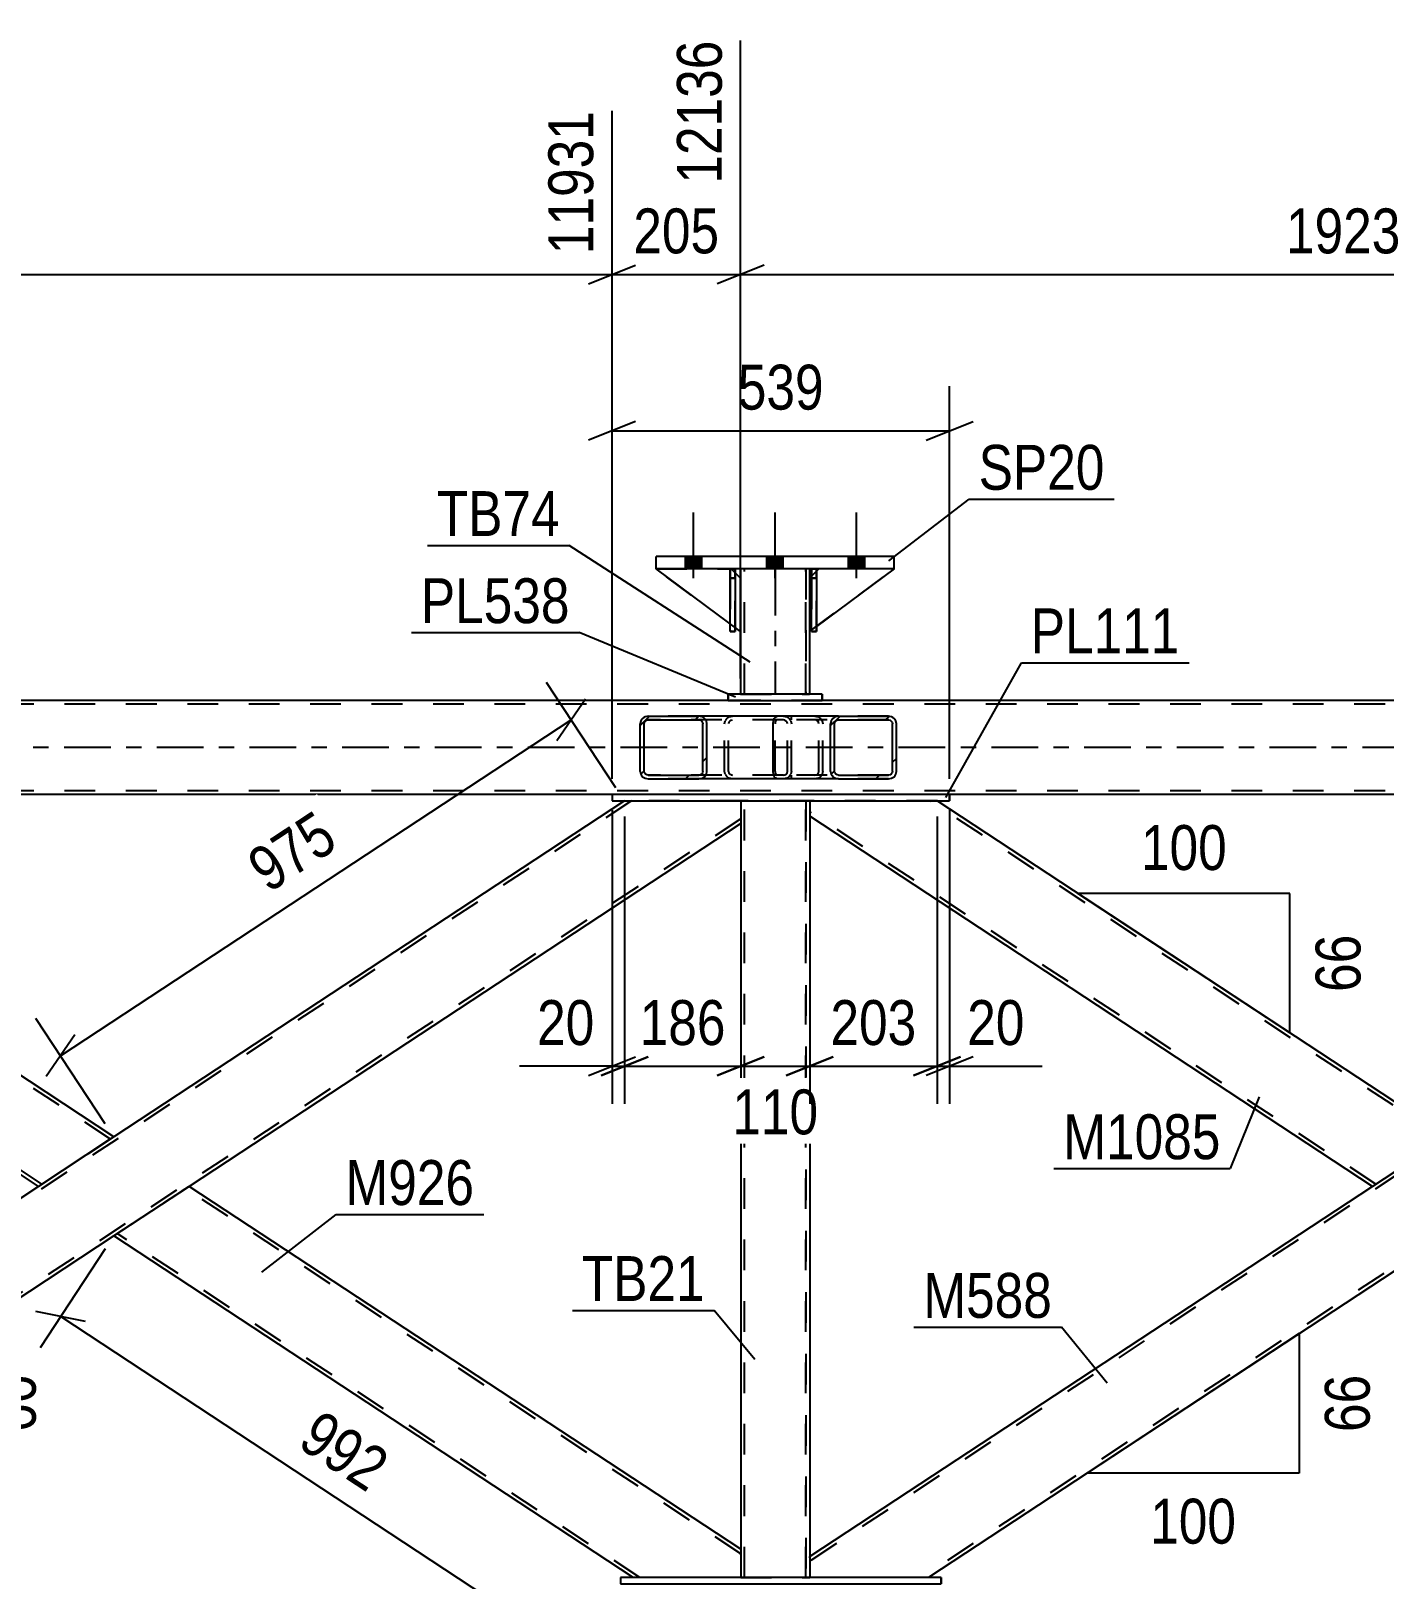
# Model space of a CAD drawing. Header units: millimetres. Extents: x -777 to 412, y -850 to -9.
# Drawn here: x -243.8 to -157.4, y -535.2 to -436.4 of the extents above; entities that cross this region are included whole.
import ezdxf

# ---------------------------------------------------------------- set-up
doc = ezdxf.new("R2010")
doc.units = ezdxf.units.MM
doc.linetypes.add('DXK_LINE_DOT2', pattern=[3.9198, 1.9599, -1.9599])
doc.linetypes.add('DXK_LINE_DOT3', pattern=[5.9187, 2.979, -0.9799, 0.9799, -0.9799])
doc.styles.add('Arial Narrow', font='ARIALN.TTF', dxfattribs={"height": 0.2})

# ---------------------------------------------------------------- blocks, each defined once
blk = doc.blocks.new('Part-570390744-5995 - 5775')
at = {"color": 7, "linetype": 'DXK_LINE_DOT2'}
for p, q in [((-120.309, -485.555), (-194.06, -534.067)), ((-111.575, -485.555), (-186.918, -535.114)), ((-111.138, -485.555), (-120.746, -485.555)), ((-153.34, -506.995), (-158.144, -510.155)), ((-148.536, -510.155), (-153.307, -513.293)), ((-153.34, -513.315), (-153.212, -513.231)), ((-153.307, -513.293), (-153.34, -513.315)), ((-194.06, -533.823), (-194.06, -533.78)), ((-194.06, -533.823), (-194.06, -533.857)), ((-194.06, -533.857), (-194.06, -533.823)), ((-186.481, -535.114), (-194.06, -535.114))]:
    blk.add_line(p, q, dxfattribs=at)
at = {"color": 2, "linetype": 'Continuous'}
for p, q in [((-120.746, -485.555), (-153.34, -506.995)), ((-111.138, -485.555), (-148.536, -510.155)), ((-158.144, -510.155), (-194.06, -533.78)), ((-153.34, -513.315), (-186.481, -535.114)), ((-194.06, -533.857), (-194.06, -535.114))]:
    blk.add_line(p, q, dxfattribs=at)
blk = doc.blocks.new('Part-570390744-5804 - 5775')
at = {"linetype": 'Continuous'}
h = blk.add_hatch(dxfattribs=at)
h.set_pattern_fill('', scale=0.7, style=0, pattern_type=0)
h.set_pattern_definition([(45, (-204.838, -483.859), (-1.57154, 1.57154), [])])
h.paths.add_polyline_path([(-204.877, -483.675), (-204.838, -483.859), (-204.727, -484.015), (-204.561, -484.119), (-204.366, -484.155), (-201.131, -484.155), (-200.935, -484.119), (-200.77, -484.015), (-200.659, -483.859), (-200.62, -483.675), (-200.62, -480.635), (-200.659, -480.452), (-200.77, -480.296), (-200.935, -480.192), (-201.131, -480.155), (-204.366, -480.155), (-204.561, -480.192), (-204.727, -480.296), (-204.838, -480.452), (-204.877, -480.635)])
h.paths.add_polyline_path([(-204.602, -480.544), (-204.547, -480.466), (-204.464, -480.414), (-204.366, -480.395), (-201.131, -480.395), (-201.033, -480.414), (-200.95, -480.466), (-200.895, -480.544), (-200.875, -480.635), (-200.875, -483.675), (-200.895, -483.767), (-200.95, -483.845), (-201.033, -483.897), (-201.131, -483.915), (-204.366, -483.915), (-204.464, -483.897), (-204.547, -483.845), (-204.602, -483.767), (-204.621, -483.675), (-204.621, -480.635)])
at = {"color": 2, "linetype": 'Continuous'}
for p, q in [((-204.838, -480.452), (-204.877, -480.635)), ((-204.877, -483.675), (-204.877, -480.635)), ((-204.621, -480.635), (-204.602, -480.544)), ((-204.621, -483.675), (-204.621, -480.635)), ((-204.602, -480.544), (-204.547, -480.466)), ((-204.366, -480.155), (-204.561, -480.192)), ((-204.547, -480.466), (-204.464, -480.414)), ((-204.464, -480.414), (-204.366, -480.395)), ((-204.366, -480.155), (-201.131, -480.155)), ((-204.366, -480.395), (-201.131, -480.395)), ((-196.132, -480.155), (-201.131, -480.155)), ((-200.935, -480.192), (-201.131, -480.155)), ((-201.131, -480.395), (-201.033, -480.414)), ((-201.033, -480.414), (-200.95, -480.466)), ((-200.95, -480.466), (-200.895, -480.544)), ((-200.895, -480.544), (-200.875, -480.635)), ((-200.875, -483.675), (-200.875, -480.635)), ((-200.62, -480.635), (-200.659, -480.452)), ((-200.62, -483.675), (-200.62, -480.635)), ((-204.877, -483.675), (-204.838, -483.859)), ((-204.602, -483.767), (-204.621, -483.675)), ((-204.547, -483.845), (-204.602, -483.767)), ((-204.464, -483.897), (-204.547, -483.845)), ((-204.366, -483.915), (-204.464, -483.897)), ((-204.366, -483.915), (-201.131, -483.915)), ((-201.033, -483.897), (-201.131, -483.915)), ((-200.95, -483.845), (-201.033, -483.897)), ((-200.895, -483.767), (-200.95, -483.845)), ((-200.875, -483.675), (-200.895, -483.767)), ((-200.659, -483.859), (-200.62, -483.675)), ((-204.561, -484.119), (-204.366, -484.155)), ((-204.366, -484.155), (-201.131, -484.155)), ((-201.131, -484.155), (-200.935, -484.119)), ((-196.132, -484.155), (-201.131, -484.155))]:
    blk.add_line(p, q, dxfattribs=at)
at = {"color": 7, "linetype": 'DXK_LINE_DOT2'}
for p, q in [((-201.131, -480.155), (-204.366, -480.155)), ((-195.745, -480.395), (-204.366, -480.395)), ((-199.491, -480.635), (-199.452, -480.452)), ((-199.491, -483.675), (-199.491, -480.635)), ((-199.216, -480.544), (-199.236, -480.635)), ((-199.236, -483.675), (-199.236, -480.635)), ((-199.161, -480.466), (-199.216, -480.544)), ((-199.176, -480.192), (-198.98, -480.155)), ((-199.161, -480.466), (-199.139, -480.452)), ((-199.139, -480.452), (-199.078, -480.414)), ((-199.078, -480.414), (-198.98, -480.395)), ((-195.745, -480.155), (-196.132, -480.155)), ((-195.745, -480.155), (-195.55, -480.192)), ((-195.648, -480.414), (-195.745, -480.395)), ((-195.565, -480.466), (-195.648, -480.414)), ((-195.509, -480.544), (-195.565, -480.466)), ((-195.49, -480.635), (-195.509, -480.544)), ((-195.49, -483.675), (-195.49, -480.635)), ((-195.273, -480.452), (-195.235, -480.635)), ((-195.235, -483.675), (-195.235, -480.635)), ((-195.745, -483.915), (-204.366, -483.915)), ((-199.452, -483.859), (-199.491, -483.675)), ((-199.236, -483.675), (-199.216, -483.767)), ((-199.216, -483.767), (-199.161, -483.845)), ((-199.161, -483.845), (-199.139, -483.859)), ((-199.139, -483.859), (-199.078, -483.897)), ((-199.078, -483.897), (-198.98, -483.915)), ((-195.745, -483.915), (-195.648, -483.897)), ((-195.648, -483.897), (-195.565, -483.845)), ((-195.565, -483.845), (-195.509, -483.767)), ((-195.509, -483.767), (-195.49, -483.675)), ((-195.235, -483.675), (-195.273, -483.859)), ((-201.131, -484.155), (-204.366, -484.155)), ((-198.98, -484.155), (-199.176, -484.119)), ((-195.745, -484.155), (-196.132, -484.155)), ((-195.55, -484.119), (-195.745, -484.155))]:
    blk.add_line(p, q, dxfattribs=at)
at = {"color": 2, "linetype": 'Continuous'}
for centre, start, end in [((-204.385, -480.656), 110.75831, 155.68003), ((-201.111, -480.656), 24.31997, 69.24169), ((-204.385, -483.655), 204.31997, 249.24169), ((-201.111, -483.655), 290.75831, 335.68003)]:
    blk.add_arc(centre, 0.496, start, end, dxfattribs=at)
at = {"color": 7, "linetype": 'DXK_LINE_DOT2'}
for centre, start, end in [((-199, -480.656), 110.75831, 155.68004), ((-195.726, -480.656), 24.31996, 69.24169), ((-199, -483.655), 204.31996, 249.24169), ((-195.726, -483.655), 290.75831, 335.68004)]:
    blk.add_arc(centre, 0.496, start, end, dxfattribs=at)
blk = doc.blocks.new('Part-570390744-5820 - 5775')
at = {"color": 7, "linetype": 'DXK_LINE_DOT2'}
for p, q in [((-205.444, -485.555), (-280.786, -535.114)), ((-198.46, -485.555), (-205.88, -485.555)), ((-198.46, -486.707), (-272.052, -535.114)), ((-198.46, -486.42), (-198.46, -486.994)), ((-238.475, -506.995), (-243.278, -510.155)), ((-233.671, -510.155), (-238.475, -513.315)), ((-281.042, -534.995), (-281.223, -535.114)), ((-271.615, -535.114), (-281.223, -535.114))]:
    blk.add_line(p, q, dxfattribs=at)
at = {"color": 2, "linetype": 'Continuous'}
for p, q in [((-205.88, -485.555), (-238.475, -506.995)), ((-198.46, -485.555), (-198.46, -486.916)), ((-198.46, -486.994), (-233.671, -510.155)), ((-243.278, -510.155), (-281.042, -534.995)), ((-238.475, -513.315), (-271.615, -535.114))]:
    blk.add_line(p, q, dxfattribs=at)
blk = doc.blocks.new('Part-570390744-6185 - 5775')
at = {"color": 2, "linetype": 'Continuous'}
for p, q in [((-199.145, -474.256), (-203.871, -470.755)), ((-198.472, -471.355), (-198.825, -471.001)), ((-198.472, -471.355), (-198.472, -474.755)), ((-198.472, -474.755), (-198.825, -474.493))]:
    blk.add_line(p, q, dxfattribs=at)
at = {"color": 7, "linetype": 'DXK_LINE_DOT2'}
for p, q in [((-199.072, -470.755), (-203.871, -470.755)), ((-198.825, -471.001), (-199.072, -470.755)), ((-198.825, -474.493), (-199.145, -474.256))]:
    blk.add_line(p, q, dxfattribs=at)
blk = doc.blocks.new('Part-570390744-5835 - 5775')
at = {"color": 2, "linetype": 'Continuous'}
for p, q in [((-233.671, -510.155), (-238.475, -513.315)), ((-198.46, -533.316), (-233.671, -510.155)), ((-205.334, -535.114), (-238.475, -513.315)), ((-198.46, -533.394), (-198.46, -535.114))]:
    blk.add_line(p, q, dxfattribs=at)
at = {"color": 7, "linetype": 'DXK_LINE_DOT2'}
for p, q in [((-233.704, -510.177), (-234.107, -510.442)), ((-234.107, -510.442), (-234.107, -510.442)), ((-234.107, -510.442), (-234.107, -510.442)), ((-198.46, -533.603), (-233.889, -510.299)), ((-238.256, -513.171), (-238.24, -513.161)), ((-204.897, -535.114), (-238.256, -513.171)), ((-238.038, -513.028), (-238.038, -513.028)), ((-198.46, -533.316), (-198.46, -533.394)), ((-198.46, -533.671), (-198.46, -533.603)), ((-198.46, -535.114), (-205.334, -535.114))]:
    blk.add_line(p, q, dxfattribs=at)
blk = doc.blocks.new('Part-570390744-5983 - 5775')
at = {"color": 7, "linetype": 'DXK_LINE_DOT2'}
for p, q in [((-193.945, -471.355), (-193.945, -470.755)), ((-193.945, -470.755), (-193.945, -470.755)), ((-193.945, -470.755), (-193.945, -474.755)), ((-193.945, -470.755), (-193.625, -470.755)), ((-193.625, -470.755), (-193.625, -471.355)), ((-193.625, -474.755), (-193.625, -470.755)), ((-193.945, -474.755), (-193.945, -471.355)), ((-193.945, -471.355), (-193.625, -471.355)), ((-193.625, -471.355), (-193.625, -474.755)), ((-193.945, -474.755), (-193.625, -474.755))]:
    blk.add_line(p, q, dxfattribs=at)
blk = doc.blocks.new('Part-570390744-6236 - 5775')
at = {"color": 7, "linetype": 'DXK_LINE_DOT2'}
for p, q in [((-193.471, -470.755), (-194.071, -471.355)), ((-194.071, -474.755), (-188.671, -470.755)), ((-194.071, -471.355), (-193.471, -470.755)), ((-188.671, -470.755), (-193.471, -470.755)), ((-194.071, -471.355), (-194.071, -474.755)), ((-194.071, -471.355), (-194.071, -471.355)), ((-194.071, -471.355), (-194.071, -474.755))]:
    blk.add_line(p, q, dxfattribs=at)
blk = doc.blocks.new('Part-570390744-5945 - 5775')
at = {"color": 7, "linetype": 'DXK_LINE_DOT2'}
for p, q in [((-194.06, -485.555), (-198.46, -485.555)), ((-198.46, -485.555), (-198.46, -486.916)), ((-198.46, -485.555), (-198.46, -535.114)), ((-198.22, -535.114), (-198.22, -485.555)), ((-198.22, -535.114), (-198.22, -485.555)), ((-194.3, -535.114), (-194.3, -485.555)), ((-194.3, -485.555), (-194.3, -535.114)), ((-194.06, -485.555), (-194.06, -486.453)), ((-194.06, -485.555), (-194.06, -535.114)), ((-198.46, -533.394), (-198.46, -535.114)), ((-194.06, -533.857), (-194.06, -535.114)), ((-198.46, -535.114), (-194.06, -535.114))]:
    blk.add_line(p, q, dxfattribs=at)
at = {"color": 2, "linetype": 'Continuous'}
for p, q in [((-198.46, -486.916), (-198.46, -533.394)), ((-194.06, -486.453), (-194.06, -533.857))]:
    blk.add_line(p, q, dxfattribs=at)
blk = doc.blocks.new('Part-570390744-5948 - 5775')
at = {"color": 2, "linetype": 'Continuous'}
for p, q in [((-193.625, -470.755), (-193.945, -470.755)), ((-193.945, -474.755), (-193.945, -470.755)), ((-193.625, -470.755), (-193.625, -470.755)), ((-193.625, -470.755), (-193.625, -474.755)), ((-193.625, -474.755), (-193.945, -474.755))]:
    blk.add_line(p, q, dxfattribs=at)
at = {"color": 7, "linetype": 'DXK_LINE_DOT2'}
for p, q in [((-193.945, -470.755), (-193.945, -471.355)), ((-193.625, -471.355), (-193.625, -470.755)), ((-193.625, -471.355), (-193.945, -471.355)), ((-193.945, -471.355), (-193.945, -474.755)), ((-193.625, -474.755), (-193.625, -471.355))]:
    blk.add_line(p, q, dxfattribs=at)
blk = doc.blocks.new('Part-570390744-5972 - 5775')
at = {"color": 2, "linetype": 'Continuous'}
for p, q in [((-194.06, -485.555), (-194.06, -486.453)), ((-153.34, -506.995), (-185.935, -485.555)), ((-158.144, -510.155), (-194.06, -486.531)), ((-153.61, -507.173), (-158.144, -510.155)), ((-153.61, -507.173), (-153.374, -507.017)), ((-153.34, -506.995), (-153.374, -507.017))]:
    blk.add_line(p, q, dxfattribs=at)
at = {"color": 7, "linetype": 'DXK_LINE_DOT2'}
for p, q in [((-185.935, -485.555), (-194.06, -485.555)), ((-153.559, -507.139), (-186.371, -485.555)), ((-157.926, -510.012), (-194.06, -486.243)), ((-194.06, -486.453), (-194.06, -486.487)), ((-194.06, -486.453), (-194.06, -486.487)), ((-194.06, -486.487), (-194.06, -486.531)), ((-153.777, -507.282), (-153.777, -507.282)), ((-153.777, -507.282), (-153.777, -507.282)), ((-153.468, -507.079), (-153.61, -507.173)), ((-153.559, -507.139), (-153.61, -507.173)), ((-153.34, -506.995), (-153.34, -506.995))]:
    blk.add_line(p, q, dxfattribs=at)
blk = doc.blocks.new('Part-570390744-6018 - 5775')
at = {"linetype": 'Continuous'}
h = blk.add_hatch(dxfattribs=at)
h.set_pattern_fill('', scale=0.7, style=0, pattern_type=0)
h.set_pattern_definition([(45, (-192.6875, -483.859), (-1.57154, 1.57154), [])])
h.paths.add_polyline_path([(-192.726, -483.675), (-192.688, -483.859), (-192.578, -484.015), (-192.415, -484.119), (-192.222, -484.155), (-189.033, -484.155), (-188.84, -484.119), (-188.677, -484.015), (-188.568, -483.859), (-188.53, -483.675), (-188.53, -480.635), (-188.568, -480.452), (-188.677, -480.296), (-188.84, -480.192), (-189.033, -480.155), (-192.222, -480.155), (-192.415, -480.192), (-192.578, -480.296), (-192.688, -480.452), (-192.726, -480.635)])
h.paths.add_polyline_path([(-192.455, -480.544), (-192.4, -480.466), (-192.319, -480.414), (-192.222, -480.395), (-189.033, -480.395), (-188.937, -480.414), (-188.855, -480.466), (-188.801, -480.544), (-188.781, -480.635), (-188.781, -483.675), (-188.801, -483.767), (-188.855, -483.845), (-188.937, -483.897), (-189.033, -483.915), (-192.222, -483.915), (-192.319, -483.897), (-192.4, -483.845), (-192.455, -483.767), (-192.474, -483.675), (-192.474, -480.635)])
at = {"color": 2, "linetype": 'Continuous'}
for p, q in [((-196.401, -480.635), (-196.381, -480.452)), ((-196.401, -483.675), (-196.401, -480.635)), ((-196.381, -480.452), (-196.323, -480.296)), ((-196.323, -480.296), (-196.235, -480.192)), ((-196.235, -480.192), (-196.132, -480.155)), ((-192.222, -480.155), (-196.132, -480.155)), ((-192.688, -480.452), (-192.726, -480.635)), ((-192.726, -483.675), (-192.726, -480.635)), ((-192.474, -480.635), (-192.455, -480.544)), ((-192.474, -483.675), (-192.474, -480.635)), ((-192.455, -480.544), (-192.4, -480.466)), ((-192.222, -480.155), (-192.415, -480.192)), ((-192.4, -480.466), (-192.319, -480.414)), ((-192.319, -480.414), (-192.222, -480.395)), ((-192.222, -480.155), (-189.033, -480.155)), ((-192.222, -480.395), (-189.033, -480.395)), ((-188.84, -480.192), (-189.033, -480.155)), ((-189.033, -480.395), (-188.937, -480.414)), ((-188.937, -480.414), (-188.855, -480.466)), ((-188.855, -480.466), (-188.801, -480.544)), ((-188.801, -480.544), (-188.781, -480.635)), ((-188.781, -483.675), (-188.781, -480.635)), ((-188.53, -480.635), (-188.568, -480.452)), ((-188.53, -483.675), (-188.53, -480.635)), ((-196.381, -483.859), (-196.401, -483.675)), ((-196.323, -484.015), (-196.381, -483.859)), ((-196.235, -484.119), (-196.323, -484.015)), ((-192.726, -483.675), (-192.688, -483.859)), ((-192.455, -483.767), (-192.474, -483.675)), ((-192.4, -483.845), (-192.455, -483.767)), ((-192.319, -483.897), (-192.4, -483.845)), ((-192.222, -483.915), (-192.319, -483.897)), ((-192.222, -483.915), (-189.033, -483.915)), ((-188.937, -483.897), (-189.033, -483.915)), ((-188.855, -483.845), (-188.937, -483.897)), ((-188.801, -483.767), (-188.855, -483.845)), ((-188.781, -483.675), (-188.801, -483.767)), ((-188.568, -483.859), (-188.53, -483.675)), ((-196.132, -484.155), (-196.235, -484.119)), ((-192.222, -484.155), (-196.132, -484.155)), ((-192.415, -484.119), (-192.222, -484.155)), ((-192.222, -484.155), (-189.033, -484.155)), ((-189.033, -484.155), (-188.84, -484.119))]:
    blk.add_line(p, q, dxfattribs=at)
at = {"color": 7, "linetype": 'DXK_LINE_DOT2'}
for p, q in [((-196.257, -480.544), (-196.267, -480.635)), ((-196.267, -483.675), (-196.267, -480.635)), ((-196.227, -480.466), (-196.257, -480.544)), ((-196.184, -480.414), (-196.227, -480.466)), ((-196.132, -480.395), (-196.184, -480.414)), ((-189.033, -480.395), (-196.132, -480.395)), ((-195.235, -480.395), (-195.235, -480.155)), ((-193.725, -480.155), (-193.532, -480.192)), ((-193.629, -480.414), (-193.725, -480.395)), ((-193.547, -480.466), (-193.629, -480.414)), ((-193.492, -480.544), (-193.547, -480.466)), ((-193.473, -480.635), (-193.492, -480.544)), ((-193.473, -483.675), (-193.473, -480.635)), ((-193.26, -480.452), (-193.222, -480.635)), ((-193.222, -483.675), (-193.222, -480.635)), ((-189.033, -480.155), (-192.222, -480.155)), ((-196.267, -483.675), (-196.257, -483.767)), ((-196.257, -483.767), (-196.227, -483.845)), ((-196.227, -483.845), (-196.184, -483.897)), ((-196.184, -483.897), (-196.132, -483.915)), ((-189.033, -483.915), (-196.132, -483.915)), ((-195.235, -484.155), (-195.235, -483.915)), ((-193.725, -483.915), (-193.629, -483.897)), ((-193.629, -483.897), (-193.547, -483.845)), ((-193.547, -483.845), (-193.492, -483.767)), ((-193.492, -483.767), (-193.473, -483.675)), ((-193.222, -483.675), (-193.26, -483.859)), ((-193.532, -484.119), (-193.725, -484.155)), ((-189.033, -484.155), (-192.222, -484.155))]:
    blk.add_line(p, q, dxfattribs=at)
for centre, start, end in [((-193.71, -480.651), 23.89513, 68.84868), ((-193.71, -483.66), 291.15132, 336.10487)]:
    blk.add_arc(centre, 0.492, start, end, dxfattribs=at)
at = {"color": 2, "linetype": 'Continuous'}
for centre, start, end in [((-192.237, -480.651), 111.15133, 156.10487), ((-189.018, -480.651), 23.89513, 68.84867), ((-192.237, -483.66), 203.89513, 248.84867), ((-189.018, -483.66), 291.15133, 336.10487)]:
    blk.add_arc(centre, 0.492, start, end, dxfattribs=at)
blk = doc.blocks.new('Part-570390744-6157 - 5775')
at = {"color": 2, "linetype": 'Continuous'}
for p, q in [((-243.278, -510.155), (-280.677, -485.555)), ((-238.475, -506.995), (-271.069, -485.555)), ((-238.744, -507.173), (-243.278, -510.155)), ((-238.744, -507.173), (-238.508, -507.017)), ((-238.475, -506.995), (-238.508, -507.017))]:
    blk.add_line(p, q, dxfattribs=at)
at = {"color": 7, "linetype": 'DXK_LINE_DOT2'}
for p, q in [((-271.069, -485.555), (-280.677, -485.555)), ((-243.06, -510.012), (-280.24, -485.555)), ((-238.693, -507.139), (-271.506, -485.555)), ((-238.911, -507.282), (-238.911, -507.282)), ((-238.911, -507.282), (-238.911, -507.282)), ((-238.602, -507.079), (-238.744, -507.173)), ((-238.693, -507.139), (-238.744, -507.173)), ((-238.475, -506.995), (-238.475, -506.995))]:
    blk.add_line(p, q, dxfattribs=at)
blk = doc.blocks.new('Part-570390744-6034 - 5775')
at = {"color": 7, "linetype": 'DXK_LINE_DOT2'}
for p, q in [((-90.708, -479.395), (-683.926, -479.395)), ((-193.271, -479.155), (-199.271, -479.155)), ((-90.708, -484.915), (-683.926, -484.915)), ((-185.135, -485.155), (-206.68, -485.155))]:
    blk.add_line(p, q, dxfattribs=at)
at = {"color": 2, "linetype": 'Continuous'}
for p, q in [((-199.271, -479.155), (-363.54, -479.155)), ((-90.708, -479.155), (-193.271, -479.155)), ((-206.68, -485.155), (-270.269, -485.155)), ((-121.546, -485.155), (-185.135, -485.155))]:
    blk.add_line(p, q, dxfattribs=at)
at = {"color": 7, "linetype": 'DXK_LINE_DOT3'}
blk.add_line((-90.708, -482.155), (-683.926, -482.155), dxfattribs=at)
blk = doc.blocks.new('Part-570390744-6045 - 5775')
at = {"color": 2, "linetype": 'Continuous'}
for p, q in [((-206.134, -535.114), (-206.134, -535.514)), ((-185.681, -535.114), (-206.134, -535.114)), ((-185.681, -535.114), (-185.681, -535.514)), ((-185.681, -535.114), (-185.681, -535.114)), ((-206.134, -535.514), (-185.681, -535.514)), ((-185.681, -535.514), (-185.681, -535.514))]:
    blk.add_line(p, q, dxfattribs=at)
at = {"color": 7, "linetype": 'DXK_LINE_DOT2'}
for p, q in [((-206.134, -535.114), (-206.134, -535.514)), ((-185.681, -535.514), (-185.681, -535.114)), ((-185.681, -535.114), (-185.681, -535.114)), ((-185.681, -535.514), (-185.681, -535.514))]:
    blk.add_line(p, q, dxfattribs=at)
blk = doc.blocks.new('Part-570390744-6050 - 5775')
at = {"color": 2, "linetype": 'Continuous'}
for p, q in [((-206.68, -485.155), (-206.68, -485.555)), ((-185.135, -485.155), (-206.68, -485.155)), ((-206.68, -485.555), (-185.135, -485.555)), ((-185.135, -485.155), (-185.135, -485.555)), ((-185.135, -485.155), (-185.135, -485.155)), ((-185.135, -485.555), (-185.135, -485.555))]:
    blk.add_line(p, q, dxfattribs=at)
at = {"color": 7, "linetype": 'DXK_LINE_DOT2'}
for p, q in [((-206.68, -485.155), (-206.68, -485.555)), ((-185.135, -485.555), (-185.135, -485.155)), ((-185.135, -485.155), (-185.135, -485.155)), ((-185.135, -485.555), (-185.135, -485.555))]:
    blk.add_line(p, q, dxfattribs=at)
blk = doc.blocks.new('Part-570390744-6205 - 5775')
at = {"color": 2, "linetype": 'Continuous'}
for p, q in [((-199.271, -479.155), (-199.271, -478.755)), ((-199.271, -478.755), (-199.271, -478.755)), ((-193.271, -478.755), (-199.271, -478.755)), ((-193.271, -478.755), (-193.271, -479.155)), ((-199.271, -479.155), (-199.271, -479.155)), ((-199.271, -479.155), (-193.271, -479.155))]:
    blk.add_line(p, q, dxfattribs=at)
at = {"color": 7, "linetype": 'DXK_LINE_DOT2'}
for p, q in [((-199.271, -478.755), (-199.271, -479.155)), ((-193.271, -478.755), (-193.271, -478.755)), ((-193.271, -479.155), (-193.271, -478.755)), ((-193.271, -479.155), (-193.271, -479.155))]:
    blk.add_line(p, q, dxfattribs=at)
blk = doc.blocks.new('Part-570390744-6323 - 5775')
at = {"color": 2, "linetype": 'Continuous'}
for p, q in [((-198.825, -470.755), (-199.145, -470.755)), ((-199.145, -474.755), (-199.145, -470.755)), ((-198.825, -470.755), (-198.825, -470.755)), ((-198.825, -470.755), (-198.825, -474.755)), ((-198.825, -474.755), (-199.145, -474.755))]:
    blk.add_line(p, q, dxfattribs=at)
at = {"color": 7, "linetype": 'DXK_LINE_DOT2'}
for p, q in [((-199.145, -470.755), (-199.145, -471.355)), ((-198.825, -471.355), (-198.825, -470.755)), ((-198.825, -471.355), (-199.145, -471.355)), ((-199.145, -471.355), (-199.145, -474.755)), ((-198.825, -474.755), (-198.825, -471.355))]:
    blk.add_line(p, q, dxfattribs=at)
blk = doc.blocks.new('Part-570390744-6184 - 5775')
at = {"color": 7, "linetype": 'DXK_LINE_DOT2'}
for p, q in [((-198.472, -474.755), (-203.871, -470.755)), ((-203.871, -470.755), (-199.072, -470.755)), ((-199.072, -470.755), (-198.472, -471.355)), ((-198.472, -471.355), (-198.472, -474.755))]:
    blk.add_line(p, q, dxfattribs=at)
blk = doc.blocks.new('Part-570390744-6190 - 5775')
at = {"color": 2, "linetype": 'Continuous'}
for p, q in [((-203.871, -470.755), (-203.871, -469.955)), ((-188.671, -469.955), (-203.871, -469.955)), ((-188.671, -470.755), (-188.671, -469.955)), ((-188.671, -470.755), (-203.871, -470.755))]:
    blk.add_line(p, q, dxfattribs=at)
at = {"color": 7, "linetype": 'DXK_LINE_DOT2'}
for p, q in [((-203.871, -470.755), (-203.871, -469.955)), ((-188.671, -470.755), (-188.671, -469.955))]:
    blk.add_line(p, q, dxfattribs=at)
blk = doc.blocks.new('Part-570390744-6200 - 5775')
at = {"color": 2, "linetype": 'Continuous'}
for p, q in [((-198.471, -470.755), (-198.471, -471.355)), ((-194.071, -470.755), (-194.071, -471.355)), ((-198.471, -474.755), (-198.471, -478.755)), ((-194.071, -474.755), (-194.071, -478.755))]:
    blk.add_line(p, q, dxfattribs=at)
at = {"color": 7, "linetype": 'DXK_LINE_DOT2'}
for p, q in [((-194.071, -470.755), (-198.471, -470.755)), ((-198.471, -470.755), (-198.471, -478.755)), ((-198.231, -478.755), (-198.231, -470.755)), ((-198.231, -478.755), (-198.231, -470.755)), ((-194.311, -478.755), (-194.311, -470.755)), ((-194.311, -470.755), (-194.311, -478.755)), ((-194.071, -470.755), (-194.071, -478.755)), ((-198.471, -471.355), (-198.471, -474.755)), ((-194.071, -471.355), (-194.071, -474.755)), ((-198.471, -478.755), (-194.071, -478.755))]:
    blk.add_line(p, q, dxfattribs=at)
at = {"color": 7, "linetype": 'DXK_LINE_DOT3'}
blk.add_line((-196.271, -470.755), (-196.271, -478.755), dxfattribs=at)
blk = doc.blocks.new('Part-570390744-6237 - 5775')
at = {"color": 7, "linetype": 'DXK_LINE_DOT2'}
for p, q in [((-194.071, -471.355), (-193.471, -470.755)), ((-193.625, -470.909), (-193.945, -471.229)), ((-188.671, -470.755), (-193.471, -470.755)), ((-194.071, -471.355), (-194.071, -474.755)), ((-194.071, -474.755), (-193.625, -474.424))]:
    blk.add_line(p, q, dxfattribs=at)
at = {"color": 2, "linetype": 'Continuous'}
for p, q in [((-193.471, -470.755), (-193.625, -470.909)), ((-188.671, -470.755), (-193.625, -474.424)), ((-193.945, -471.229), (-194.071, -471.355)), ((-194.071, -471.355), (-194.071, -474.755)), ((-194.071, -471.355), (-194.071, -471.355)), ((-193.945, -474.662), (-194.071, -474.755))]:
    blk.add_line(p, q, dxfattribs=at)
blk = doc.blocks.new('Part-570390744-6321 - 5775')
at = {"color": 7, "linetype": 'DXK_LINE_DOT2'}
for p, q in [((-199.145, -471.355), (-199.145, -470.755)), ((-199.145, -470.755), (-199.145, -470.755)), ((-199.145, -470.755), (-199.145, -474.755)), ((-199.145, -470.755), (-198.825, -470.755)), ((-198.825, -470.755), (-198.825, -471.355)), ((-198.825, -474.755), (-198.825, -470.755)), ((-199.145, -474.755), (-199.145, -471.355)), ((-199.145, -471.355), (-198.825, -471.355)), ((-198.825, -471.355), (-198.825, -474.755)), ((-199.145, -474.755), (-198.825, -474.755))]:
    blk.add_line(p, q, dxfattribs=at)
blk = doc.blocks.new('Bolt-570390744-6343 - 5775')
at = {"linetype": 'Continuous'}
for points in [[(-201.991, -470.755), (-200.951, -470.755), (-200.951, -469.955), (-201.991, -469.955)], [(-201.991, -470.755), (-200.951, -470.755), (-200.951, -469.955), (-201.991, -469.955)], [(-201.991, -470.755), (-200.951, -470.755), (-200.951, -469.955), (-201.991, -469.955)], [(-196.791, -470.755), (-195.751, -470.755), (-195.751, -469.955), (-196.791, -469.955)], [(-196.791, -470.755), (-195.751, -470.755), (-195.751, -469.955), (-196.791, -469.955)], [(-191.591, -470.755), (-190.551, -470.755), (-190.551, -469.955), (-191.591, -469.955)], [(-191.591, -470.755), (-190.551, -470.755), (-190.551, -469.955), (-191.591, -469.955)], [(-191.591, -470.755), (-190.551, -470.755), (-190.551, -469.955), (-191.591, -469.955)]]:
    blk.add_hatch(color=1, dxfattribs=at).paths.add_polyline_path(points)
at = {"color": 1, "linetype": 'Continuous'}
for p, q in [((-201.471, -471.355), (-201.471, -467.155)), ((-201.471, -471.355), (-201.471, -467.155)), ((-201.471, -471.355), (-201.471, -467.155)), ((-196.271, -471.355), (-196.271, -467.155)), ((-196.271, -471.355), (-196.271, -467.155)), ((-191.071, -471.355), (-191.071, -467.155)), ((-191.071, -471.355), (-191.071, -467.155)), ((-191.071, -471.355), (-191.071, -467.155)), ((-201.991, -470.755), (-201.991, -469.955)), ((-201.991, -470.755), (-201.991, -469.955)), ((-201.991, -470.755), (-201.991, -469.955)), ((-200.951, -470.755), (-200.951, -469.955)), ((-200.951, -470.755), (-200.951, -469.955)), ((-200.951, -470.755), (-200.951, -469.955)), ((-196.791, -470.755), (-196.791, -469.955)), ((-196.791, -470.755), (-196.791, -469.955)), ((-195.751, -470.755), (-195.751, -469.955)), ((-195.751, -470.755), (-195.751, -469.955)), ((-191.591, -470.755), (-191.591, -469.955)), ((-191.591, -470.755), (-191.591, -469.955)), ((-191.591, -470.755), (-191.591, -469.955)), ((-190.551, -470.755), (-190.551, -469.955)), ((-190.551, -470.755), (-190.551, -469.955)), ((-190.551, -470.755), (-190.551, -469.955))]:
    blk.add_line(p, q, dxfattribs=at)
blk = doc.blocks.new('StraightDimension-570390744-46851 - 5775')
at = {"color": 7, "linetype": 'Continuous'}
for p, q in [((-198.471, -477.755), (-198.471, -437.027)), ((-206.68, -484.155), (-206.68, -441.527)), ((-208.18, -452.568), (-205.18, -451.368)), ((-196.971, -451.368), (-199.971, -452.568)), ((-206.68, -451.968), (-198.471, -451.968))]:
    blk.add_line(p, q, dxfattribs=at)
at = {"color": 0}
blk.add_wipeout([(-199.234, -451.218), (-199.234, -447.018), (-205.918, -447.018), (-205.918, -451.218)], dxfattribs=at)
at = {"color": 3, "style": 'Arial Narrow'}
blk.add_text('205', height=2.8633, dxfattribs=at).set_placement((-205.318, -450.618))
at = {"color": 0, "linetype": 'Continuous'}
blk.add_wipeout([(-199.072, -436.427), (-203.272, -436.427), (-203.271, -446.768), (-199.071, -446.768)], dxfattribs=at)
at = {"color": 3, "linetype": 'Continuous', "style": 'Arial Narrow'}
blk.add_text('12136', height=2.8633, rotation=90.00021, dxfattribs=at).set_placement((-199.671, -446.168))
blk = doc.blocks.new('AngleDimension-570390744-60620 - 5775')
at = {"color": 7, "linetype": 'Continuous'}
for p, q in [((-247.956, -519.552), (-261.49, -528.454)), ((-247.956, -519.552), (-247.956, -528.454)), ((-259.225, -526.964), (-261.49, -528.454)), ((-247.956, -528.454), (-261.49, -528.454))]:
    blk.add_line(p, q, dxfattribs=at)
at = {"color": 0}
for points in [[(-242.856, -521.575), (-247.056, -521.575), (-247.056, -526.431), (-242.856, -526.431)], [(-251.381, -533.554), (-251.381, -529.354), (-258.065, -529.354), (-258.065, -533.554)]]:
    blk.add_wipeout(points, dxfattribs=at)
at = {"color": 3, "style": 'Arial Narrow'}
blk.add_text('66', height=2.8633, rotation=90.00021, dxfattribs=at).set_placement((-243.456, -525.831))
blk.add_text('100', height=2.8633, dxfattribs=at).set_placement((-257.465, -532.954))
blk = doc.blocks.new('StraightDimension-570390744-60447 - 5775')
at = {"color": 7, "linetype": 'Continuous'}
for p, q in [((-205.88, -486.555), (-205.88, -504.887)), ((-198.46, -486.555), (-198.46, -504.887)), ((-207.38, -503.087), (-204.38, -501.887)), ((-205.88, -502.487), (-198.46, -502.487)), ((-196.96, -501.887), (-199.96, -503.087))]:
    blk.add_line(p, q, dxfattribs=at)
at = {"color": 0}
blk.add_wipeout([(-198.828, -501.737), (-198.828, -497.537), (-205.512, -497.537), (-205.512, -501.737)], dxfattribs=at)
at = {"color": 3, "style": 'Arial Narrow'}
blk.add_text('186', height=2.8633, dxfattribs=at).set_placement((-204.912, -501.137))
blk = doc.blocks.new('StraightDimension-570390744-60446 - 5775')
at = {"color": 7, "linetype": 'Continuous'}
for p, q in [((-198.46, -486.555), (-198.46, -505.337)), ((-194.06, -486.555), (-194.06, -505.337)), ((-199.96, -503.087), (-196.96, -501.887)), ((-198.46, -502.487), (-194.06, -502.487)), ((-192.56, -501.887), (-195.56, -503.087))]:
    blk.add_line(p, q, dxfattribs=at)
at = {"color": 0}
blk.add_wipeout([(-192.917, -507.437), (-192.917, -503.237), (-199.602, -503.237), (-199.602, -507.437)], dxfattribs=at)
at = {"color": 3, "style": 'Arial Narrow'}
blk.add_text('110', height=2.8633, dxfattribs=at).set_placement((-199.002, -506.837))
blk = doc.blocks.new('StraightDimension-570390744-7255 - 5775')
at = {"color": 7, "linetype": 'Continuous'}
for p, q in [((-239.024, -514.151), (-243.179, -520.467)), ((-240.277, -518.785), (-243.443, -518.139)), ((-241.86, -518.462), (-208.719, -540.261)), ((-205.883, -535.95), (-210.038, -542.266)), ((-210.302, -539.938), (-207.136, -540.584))]:
    blk.add_line(p, q, dxfattribs=at)
at = {"color": 0}
blk.add_wipeout([(-222.085, -530.571), (-219.777, -527.062), (-225.362, -523.389), (-227.67, -526.898)], dxfattribs=at)
at = {"color": 3, "style": 'Arial Narrow'}
blk.add_text('992', height=2.8633, rotation=-33.33468, dxfattribs=at).set_placement((-226.839, -526.726))
blk = doc.blocks.new('StraightDimension-570390744-7410 - 5775')
at = {"color": 7, "linetype": 'Continuous'}
for p, q in [((-206.43, -484.72), (-210.852, -477.997)), ((-210.21, -481.703), (-208.363, -479.052)), ((-241.88, -501.818), (-209.286, -480.378)), ((-239.024, -506.16), (-243.447, -499.436)), ((-240.957, -500.492), (-242.804, -503.143))]:
    blk.add_line(p, q, dxfattribs=at)
at = {"color": 0}
blk.add_wipeout([(-223.203, -488.634), (-225.511, -485.125), (-231.096, -488.799), (-228.788, -492.308)], dxfattribs=at)
at = {"color": 3, "style": 'Arial Narrow'}
blk.add_text('975', height=2.8633, rotation=33.33468, dxfattribs=at).set_placement((-228.616, -491.477))
blk = doc.blocks.new('StraightDimension-570390744-7482 - 5775')
at = {"color": 7, "linetype": 'Continuous'}
for p, q in [((-206.68, -484.155), (-206.68, -459.088)), ((-185.135, -484.155), (-185.135, -459.088)), ((-205.18, -461.338), (-208.18, -462.538)), ((-206.68, -461.938), (-185.135, -461.938)), ((-186.635, -462.538), (-183.635, -461.338))]:
    blk.add_line(p, q, dxfattribs=at)
at = {"color": 0}
blk.add_wipeout([(-192.565, -461.188), (-192.565, -456.988), (-199.25, -456.988), (-199.25, -461.188)], dxfattribs=at)
at = {"color": 3, "style": 'Arial Narrow'}
blk.add_text('539', height=2.8633, dxfattribs=at).set_placement((-198.65, -460.588))
blk = doc.blocks.new('StraightDimension-570390744-46850 - 5775')
at = {"color": 7, "linetype": 'Continuous'}
for p, q in [((-198.471, -477.755), (-198.471, -437.027)), ((-121.546, -484.155), (-121.546, -441.527)), ((-196.971, -451.368), (-199.971, -452.568)), ((-123.046, -452.568), (-120.046, -451.368)), ((-198.471, -451.968), (-121.546, -451.968))]:
    blk.add_line(p, q, dxfattribs=at)
at = {"color": 0}
blk.add_wipeout([(-155.753, -451.218), (-155.753, -447.018), (-164.265, -447.018), (-164.265, -451.218)], dxfattribs=at)
at = {"color": 3, "style": 'Arial Narrow'}
blk.add_text('1923', height=2.8633, dxfattribs=at).set_placement((-163.665, -450.618))
at = {"color": 0, "linetype": 'Continuous'}
blk.add_wipeout([(-122.146, -440.927), (-126.346, -440.927), (-126.346, -451.268), (-122.146, -451.268)], dxfattribs=at)
at = {"color": 3, "linetype": 'Continuous', "style": 'Arial Narrow'}
blk.add_text('14060', height=2.8633, rotation=90.00021, dxfattribs=at).set_placement((-122.746, -450.668))
blk = doc.blocks.new('StraightDimension-570390744-46852 - 5775')
at = {"color": 7, "linetype": 'Continuous'}
for p, q in [((-206.68, -484.155), (-206.68, -441.527)), ((-208.18, -452.568), (-205.18, -451.368)), ((-291.814, -451.968), (-206.68, -451.968))]:
    blk.add_line(p, q, dxfattribs=at)
at = {"color": 0, "linetype": 'Continuous'}
blk.add_wipeout([(-207.28, -440.927), (-211.48, -440.927), (-211.48, -451.268), (-207.28, -451.268)], dxfattribs=at)
at = {"color": 3, "linetype": 'Continuous', "style": 'Arial Narrow'}
blk.add_text('11931', height=2.8633, rotation=90.00021, dxfattribs=at).set_placement((-207.88, -450.668))
blk = doc.blocks.new('StraightDimension-570390744-60444 - 5775')
at = {"color": 7, "linetype": 'Continuous'}
for p, q in [((-185.935, -486.555), (-185.935, -504.887)), ((-185.135, -486.155), (-185.135, -504.887)), ((-187.435, -503.087), (-184.435, -501.887)), ((-183.635, -501.887), (-186.635, -503.087)), ((-185.935, -502.487), (-185.135, -502.487)), ((-185.135, -502.487), (-179.228, -502.487)), ((-185.135, -502.487), (-179.228, -502.487))]:
    blk.add_line(p, q, dxfattribs=at)
at = {"color": 0}
blk.add_wipeout([(-179.753, -501.737), (-179.753, -497.537), (-184.61, -497.537), (-184.61, -501.737)], dxfattribs=at)
at = {"color": 3, "style": 'Arial Narrow'}
blk.add_text('20', height=2.8633, dxfattribs=at).set_placement((-184.01, -501.137))
blk = doc.blocks.new('StraightDimension-570390744-60445 - 5775')
at = {"color": 7, "linetype": 'Continuous'}
for p, q in [((-194.06, -486.555), (-194.06, -504.887)), ((-185.935, -486.555), (-185.935, -504.887)), ((-195.56, -503.087), (-192.56, -501.887)), ((-194.06, -502.487), (-185.935, -502.487)), ((-184.435, -501.887), (-187.435, -503.087))]:
    blk.add_line(p, q, dxfattribs=at)
at = {"color": 0}
blk.add_wipeout([(-186.655, -501.737), (-186.655, -497.537), (-193.339, -497.537), (-193.339, -501.737)], dxfattribs=at)
at = {"color": 3, "style": 'Arial Narrow'}
blk.add_text('203', height=2.8633, dxfattribs=at).set_placement((-192.739, -501.137))
blk = doc.blocks.new('StraightDimension-570390744-60448 - 5775')
at = {"color": 7, "linetype": 'Continuous'}
for p, q in [((-206.68, -486.155), (-206.68, -504.887)), ((-205.88, -486.555), (-205.88, -504.887)), ((-206.68, -502.487), (-212.587, -502.487)), ((-206.68, -502.487), (-212.587, -502.487)), ((-208.18, -503.087), (-205.18, -501.887)), ((-204.38, -501.887), (-207.38, -503.087)), ((-206.68, -502.487), (-205.88, -502.487))]:
    blk.add_line(p, q, dxfattribs=at)
at = {"color": 0}
blk.add_wipeout([(-207.205, -501.737), (-207.205, -497.537), (-212.062, -497.537), (-212.062, -501.737)], dxfattribs=at)
at = {"color": 3, "style": 'Arial Narrow'}
blk.add_text('20', height=2.8633, dxfattribs=at).set_placement((-211.462, -501.137))
blk = doc.blocks.new('AngleDimension-570390744-60648 - 5775')
at = {"color": 7, "linetype": 'Continuous'}
for p, q in [((-170.473, -495.726), (-176.946, -491.468)), ((-163.412, -491.468), (-176.946, -491.468)), ((-163.412, -500.37), (-176.946, -491.468)), ((-163.412, -500.37), (-163.412, -491.468))]:
    blk.add_line(p, q, dxfattribs=at)
at = {"color": 0}
for points in [[(-166.837, -490.568), (-166.837, -486.368), (-173.521, -486.368), (-173.521, -490.568)], [(-158.312, -493.491), (-162.512, -493.491), (-162.512, -498.347), (-158.312, -498.347)]]:
    blk.add_wipeout(points, dxfattribs=at)
at = {"color": 3, "style": 'Arial Narrow'}
blk.add_text('100', height=2.8633, dxfattribs=at).set_placement((-172.921, -489.968))
blk.add_text('66', height=2.8633, rotation=90.00021, dxfattribs=at).set_placement((-158.912, -497.747))
blk = doc.blocks.new('AngleDimension-570390744-60650 - 5775')
at = {"color": 7, "linetype": 'Continuous'}
for p, q in [((-162.822, -519.552), (-176.356, -528.454)), ((-162.822, -519.552), (-162.822, -528.454)), ((-174.09, -526.964), (-176.356, -528.454)), ((-162.822, -528.454), (-176.356, -528.454))]:
    blk.add_line(p, q, dxfattribs=at)
at = {"color": 0}
for points in [[(-157.722, -521.575), (-161.922, -521.575), (-161.922, -526.431), (-157.722, -526.431)], [(-166.247, -533.554), (-166.247, -529.354), (-172.931, -529.354), (-172.931, -533.554)]]:
    blk.add_wipeout(points, dxfattribs=at)
at = {"color": 3, "style": 'Arial Narrow'}
blk.add_text('66', height=2.8633, rotation=90.00021, dxfattribs=at).set_placement((-158.322, -525.831))
blk.add_text('100', height=2.8633, dxfattribs=at).set_placement((-172.331, -532.954))
blk = doc.blocks.new('Mark-570390744-5968 - 5775')
at = {"color": 30, "linetype": 'Continuous'}
for p in [(-165.381, -504.438), (-178.481, -509.022)]:
    blk.add_line(p, (-167.229, -509.022), dxfattribs=at)
at = {"color": 0}
blk.add_wipeout([(-167.829, -508.422), (-167.829, -505.422), (-177.881, -505.422), (-177.881, -508.422)], dxfattribs=at)
blk.add_wipeout([(-167.829, -508.422), (-167.829, -505.422), (-177.881, -505.422), (-177.881, -508.422)], dxfattribs=at)
at = {"color": 3, "style": 'Arial Narrow'}
blk.add_text('M1085', height=2.8633, dxfattribs=at).set_placement((-177.881, -508.422))
blk = doc.blocks.new('Mark-570390744-5831 - 5775')
at = {"color": 30, "linetype": 'Continuous'}
for p, q in [((-229.02, -515.64), (-224.292, -511.946)), ((-224.292, -511.946), (-214.869, -511.946))]:
    blk.add_line(p, q, dxfattribs=at)
at = {"color": 0}
blk.add_wipeout([(-215.469, -511.346), (-215.469, -508.346), (-223.692, -508.346), (-223.692, -511.346)], dxfattribs=at)
blk.add_wipeout([(-215.469, -511.346), (-215.469, -508.346), (-223.692, -508.346), (-223.692, -511.346)], dxfattribs=at)
at = {"color": 3, "style": 'Arial Narrow'}
blk.add_text('M926', height=2.8633, dxfattribs=at).set_placement((-223.692, -511.346))
blk = doc.blocks.new('Mark-570390744-5991 - 5775')
at = {"color": 30, "linetype": 'Continuous'}
for p in [(-187.414, -519.148), (-175.088, -522.72)]:
    blk.add_line(p, (-177.99, -519.148), dxfattribs=at)
at = {"color": 0}
blk.add_wipeout([(-178.59, -518.548), (-178.59, -515.548), (-186.814, -515.548), (-186.814, -518.548)], dxfattribs=at)
blk.add_wipeout([(-178.59, -518.548), (-178.59, -515.548), (-186.814, -515.548), (-186.814, -518.548)], dxfattribs=at)
at = {"color": 3, "style": 'Arial Narrow'}
blk.add_text('M588', height=2.8633, dxfattribs=at).set_placement((-186.814, -518.548))
blk = doc.blocks.new('Mark-570390744-6201 - 5775')
at = {"color": 30, "linetype": 'Continuous'}
for p in [(-219.479, -474.817), (-198.792, -478.943)]:
    blk.add_line(p, (-208.775, -474.817), dxfattribs=at)
at = {"color": 0}
blk.add_wipeout([(-209.375, -474.217), (-209.375, -471.217), (-218.879, -471.217), (-218.879, -474.217)], dxfattribs=at)
blk.add_wipeout([(-209.375, -474.217), (-209.375, -471.217), (-218.879, -471.217), (-218.879, -474.217)], dxfattribs=at)
at = {"color": 3, "style": 'Arial Narrow'}
blk.add_text('PL538', height=2.8633, dxfattribs=at).set_placement((-218.879, -474.217))
blk = doc.blocks.new('Mark-570390744-6196 - 5775')
at = {"color": 30, "linetype": 'Continuous'}
for p in [(-218.462, -469.257), (-197.866, -476.698)]:
    blk.add_line(p, (-209.407, -469.257), dxfattribs=at)
at = {"color": 0}
blk.add_wipeout([(-210.007, -468.657), (-210.007, -465.657), (-217.862, -465.657), (-217.862, -468.657)], dxfattribs=at)
blk.add_wipeout([(-210.007, -468.657), (-210.007, -465.657), (-217.862, -465.657), (-217.862, -468.657)], dxfattribs=at)
at = {"color": 3, "style": 'Arial Narrow'}
blk.add_text('TB74', height=2.8633, dxfattribs=at).set_placement((-217.862, -468.657))
blk = doc.blocks.new('Mark-570390744-5941 - 5775')
at = {"color": 30, "linetype": 'Continuous'}
for p in [(-209.208, -518.073), (-197.568, -521.195)]:
    blk.add_line(p, (-200.154, -518.073), dxfattribs=at)
at = {"color": 0}
blk.add_wipeout([(-200.754, -517.473), (-200.754, -514.473), (-208.608, -514.473), (-208.608, -517.473)], dxfattribs=at)
blk.add_wipeout([(-200.754, -517.473), (-200.754, -514.473), (-208.608, -514.473), (-208.608, -517.473)], dxfattribs=at)
at = {"color": 3, "style": 'Arial Narrow'}
blk.add_text('TB21', height=2.8633, dxfattribs=at).set_placement((-208.608, -517.473))
blk = doc.blocks.new('Mark-570390744-6046 - 5775')
at = {"color": 30, "linetype": 'Continuous'}
for p, q in [((-185.373, -485.332), (-180.556, -476.741)), ((-180.556, -476.741), (-169.852, -476.741))]:
    blk.add_line(p, q, dxfattribs=at)
at = {"color": 0}
blk.add_wipeout([(-170.452, -476.141), (-170.452, -473.141), (-179.956, -473.141), (-179.956, -476.141)], dxfattribs=at)
blk.add_wipeout([(-170.452, -476.141), (-170.452, -473.141), (-179.956, -473.141), (-179.956, -476.141)], dxfattribs=at)
at = {"color": 3, "style": 'Arial Narrow'}
blk.add_text('PL111', height=2.8633, dxfattribs=at).set_placement((-179.956, -476.141))
blk = doc.blocks.new('Mark-570390744-6186 - 5775')
at = {"color": 30, "linetype": 'Continuous'}
for p, q in [((-189.006, -470.248), (-183.88, -466.305)), ((-183.88, -466.305), (-174.641, -466.305))]:
    blk.add_line(p, q, dxfattribs=at)
at = {"color": 0}
blk.add_wipeout([(-175.241, -465.705), (-175.241, -462.705), (-183.28, -462.705), (-183.28, -465.705)], dxfattribs=at)
blk.add_wipeout([(-175.241, -465.705), (-175.241, -462.705), (-183.28, -462.705), (-183.28, -465.705)], dxfattribs=at)
at = {"color": 3, "style": 'Arial Narrow'}
blk.add_text('SP20', height=2.8633, dxfattribs=at).set_placement((-183.28, -465.705))

msp = doc.modelspace()

# ---------------------------------------------------------------- block references
for name in ['Bolt-570390744-6343 - 5775', 'Part-570390744-6190 - 5775', 'Part-570390744-6185 - 5775', 'Part-570390744-6184 - 5775', 'Part-570390744-6323 - 5775', 'Part-570390744-6321 - 5775', 'Part-570390744-6200 - 5775', 'Part-570390744-6236 - 5775', 'Part-570390744-6237 - 5775', 'Part-570390744-5983 - 5775', 'Part-570390744-5948 - 5775', 'Part-570390744-6205 - 5775', 'Part-570390744-6034 - 5775', 'Part-570390744-5804 - 5775', 'Part-570390744-6018 - 5775', 'Part-570390744-5820 - 5775', 'Part-570390744-6157 - 5775', 'Part-570390744-6050 - 5775', 'Part-570390744-5945 - 5775', 'Part-570390744-5995 - 5775', 'Part-570390744-5972 - 5775', 'Part-570390744-5835 - 5775', 'Part-570390744-6045 - 5775']:
    msp.add_blockref(name, (0, 0))

# ---------------------------------------------------------------- next in the draw order: block references
for name in ['StraightDimension-570390744-46851 - 5775', 'StraightDimension-570390744-60447 - 5775', 'StraightDimension-570390744-60444 - 5775', 'AngleDimension-570390744-60648 - 5775', 'Mark-570390744-5968 - 5775', 'AngleDimension-570390744-60620 - 5775', 'AngleDimension-570390744-60650 - 5775']:
    msp.add_blockref(name, (0, 0))

# ---------------------------------------------------------------- next in the draw order: block references
for name in ['StraightDimension-570390744-7410 - 5775', 'StraightDimension-570390744-60446 - 5775', 'StraightDimension-570390744-7255 - 5775', 'Mark-570390744-5991 - 5775']:
    msp.add_blockref(name, (0, 0))

# ---------------------------------------------------------------- next in the draw order: block references
for name in ['StraightDimension-570390744-7482 - 5775', 'StraightDimension-570390744-60448 - 5775', 'StraightDimension-570390744-60445 - 5775', 'Mark-570390744-5831 - 5775', 'Mark-570390744-5941 - 5775']:
    msp.add_blockref(name, (0, 0))

# ---------------------------------------------------------------- next in the draw order: block references
for name in ['StraightDimension-570390744-46850 - 5775', 'StraightDimension-570390744-46852 - 5775']:
    msp.add_blockref(name, (0, 0))

# ---------------------------------------------------------------- next in the draw order: block references
for name in ['Mark-570390744-6186 - 5775', 'Mark-570390744-6201 - 5775', 'Mark-570390744-6046 - 5775']:
    msp.add_blockref(name, (0, 0))

# ---------------------------------------------------------------- next in the draw order: block references
msp.add_blockref('Mark-570390744-6196 - 5775', (0, 0))

doc.saveas('drawing.dxf')
